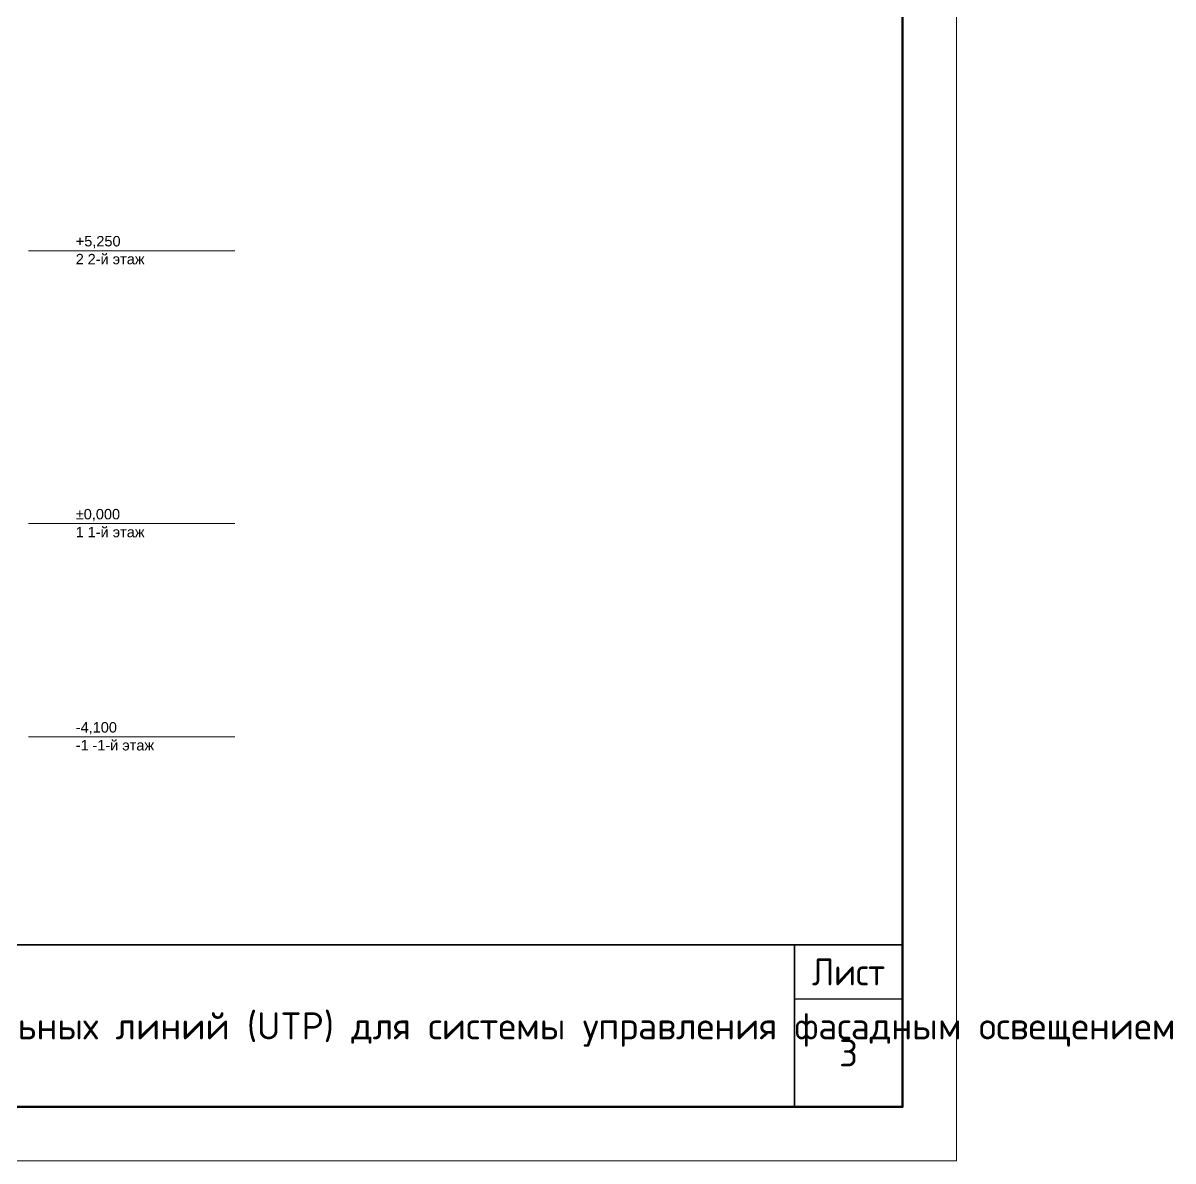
# Model space of a CAD drawing. Header units: millimetres. Extents: x 1499747 to 4230374, y -28481 to 441852.
# Drawn here: x 4161173 to 4183292, y 351570 to 373458 of the extents above; entities that cross this region are included whole.
import ezdxf
from ezdxf.enums import TextEntityAlignment as Align

# ---------------------------------------------------------------- set-up
doc = ezdxf.new("R2010")
doc.units = ezdxf.units.MM
doc.header["$MEASUREMENT"] = 0
doc.layers.add('Чертеж и Рисунок', color=7, linetype='Continuous')
doc.styles.add('РЎР“Р•РќР•Р\xa0Р\x98Р\xa0_РЎРўР\x98Р›Р¬_2', font='')
doc.styles.add('СПДС', font='isocpeur.ttf', dxfattribs={"width": 0.9})
doc.styles.get('РЎР“Р•РќР•Р\xa0Р\x98Р\xa0_РЎРўР\x98Р›Р¬_2').set_extended_font_data('GOST Common', italic=True)

# ---------------------------------------------------------------- blocks, each defined once
blk = doc.blocks.new('*U32')
at = {"lineweight": 0}
blk.add_lwpolyline([(-415, -5), (5, -5), (5, 292), (-415, 292)], close=True, dxfattribs=at)
at = {"color": 0, "linetype": 'Continuous', "lineweight": 50}
blk.add_lwpolyline([(-395, 287), (0, 287), (0, 0), (-395, 0)], close=True, dxfattribs=at)
at = {"lineweight": 35}
for points in [[(-120, 15), (0, 15)], [(-10, 15), (-10, 0)]]:
    blk.add_lwpolyline(points, dxfattribs=at)
blk.add_lwpolyline([(-10, 10), (0, 10)])
at = {"lineweight": 0}
blk.add_lwpolyline([(0, -5), (5, -5), (5, 0)], dxfattribs=at)
at = {"lineweight": -2, "insert": (-5, 12.5), "char_height": 2.5, "width": 10, "attachment_point": 5, "style": 'СПДС'}
blk.add_mtext('Лист', dxfattribs=at)
at = {"style": 'СПДС'}
for tag, p in [('ШИФР_ПРОЕКТА_ЛИСТ2', (-65, 7.5)), ('ЛИСТ_второй', (-5, 5))]:
    blk.add_attdef(tag, text='', height=2.5, dxfattribs=at).set_placement(p, align=Align.MIDDLE_CENTER)

msp = doc.modelspace()

# ---------------------------------------------------------------- linework, layer by layer
at = {"layer": 'Чертеж и Рисунок', "color": 1, "linetype": 'Continuous', "lineweight": 0}
for points in [[(4161279.0857, 369078.36428), (4161387.98587, 369078.36428)], [(4161279.0857, 363828.35626), (4161387.98587, 363828.35626)], [(4161279.0857, 359728.35), (4161387.98587, 359728.35)]]:
    msp.add_lwpolyline(points, dxfattribs=at)
at = {"layer": 'Чертеж и Рисунок', "color": 7, "linetype": 'Continuous', "lineweight": 5}
for points in [[(4161387.98587, 369078.36428), (4161487.98602, 369078.36428)], [(4161487.98602, 369078.36428), (4161587.98617, 369078.36428)], [(4161787.98648, 369078.36428), (4161587.98617, 369078.36428)], [(4161787.98648, 369078.36428), (4162187.98709, 369078.36428)], [(4165249.99177, 369078.36428), (4162187.98709, 369078.36428)], [(4161387.98587, 363828.35626), (4161487.98602, 363828.35626)], [(4161487.98602, 363828.35626), (4161587.98617, 363828.35626)], [(4161787.98648, 363828.35626), (4161587.98617, 363828.35626)], [(4161787.98648, 363828.35626), (4162187.98709, 363828.35626)], [(4165249.99177, 363828.35626), (4162187.98709, 363828.35626)], [(4161387.98587, 359728.35), (4161487.98602, 359728.35)], [(4161487.98602, 359728.35), (4161587.98617, 359728.35)], [(4161787.98648, 359728.35), (4161587.98617, 359728.35)], [(4161787.98648, 359728.35), (4162187.98709, 359728.35)], [(4165249.99177, 359728.35), (4162187.98709, 359728.35)]]:
    msp.add_lwpolyline(points, dxfattribs=at)

# ---------------------------------------------------------------- block references
at = {"lineweight": 0, "xscale": 207.8567760686079, "yscale": 207.8567760686079, "zscale": 207.8567760686079}
msp.add_blockref('*U32', (4178090.07684, 352609.64016), dxfattribs=at).add_auto_attribs({'ЛИСТ_второй': '3', 'ШИФР_ПРОЕКТА_ЛИСТ2': 'Фасадная схема прокладки слаботочных кабельных линий (UTP) для системы управления фасадным освещением'})

# ---------------------------------------------------------------- texts
at = {"layer": 'Чертеж и Рисунок', "color": 7, "linetype": 'Continuous', "lineweight": 15, "char_height": 200.0004799, "attachment_point": 7, "style": 'РЎР“Р•РќР•Р\xa0Р\x98Р\xa0_РЎРўР\x98Р›Р¬_2'}
for s, insert in [('\\A1;{\\pql;\\fArial|b0|i0|c204|p0;\\W1.000000;+5,250}', (4162188.03822, 369123.88255)), ('\\A1;{\\pql;\\fArial|b0|i0|c204|p0;\\W1.000000;2}', (4162188.03822, 368816.99393)), ('\\A1;{\\pql;\\fArial|b0|i0|c204|p0;\\W1.000000;2-й этаж}', (4162416.62429, 368813.77964)), ('\\A1;{\\pql;\\fArial|b0|i0|c204|p0;\\W1.000000;±0,000}', (4162188.03822, 363873.82893)), ('\\A1;{\\pql;\\fArial|b0|i0|c204|p0;\\W1.000000;1}', (4162188.03822, 363566.95382)), ('\\A1;{\\pql;\\fArial|b0|i0|c204|p0;\\W1.000000;1-й этаж}', (4162416.62429, 363563.73952)), ('\\A1;{\\pql;\\fArial|b0|i0|c204|p0;\\W1.000000;-4,100}', (4162188.03822, 359773.83464)), ('\\A1;{\\pql;\\fArial|b0|i0|c204|p0;\\W1.000000;-1}', (4162188.03822, 359466.95952)), ('\\A1;{\\pql;\\fArial|b0|i0|c204|p0;\\W1.000000;-1-й этаж}', (4162508.00472, 359463.74523))]:
    msp.add_mtext(s, dxfattribs=dict(at, insert=insert))

doc.saveas('drawing.dxf')
